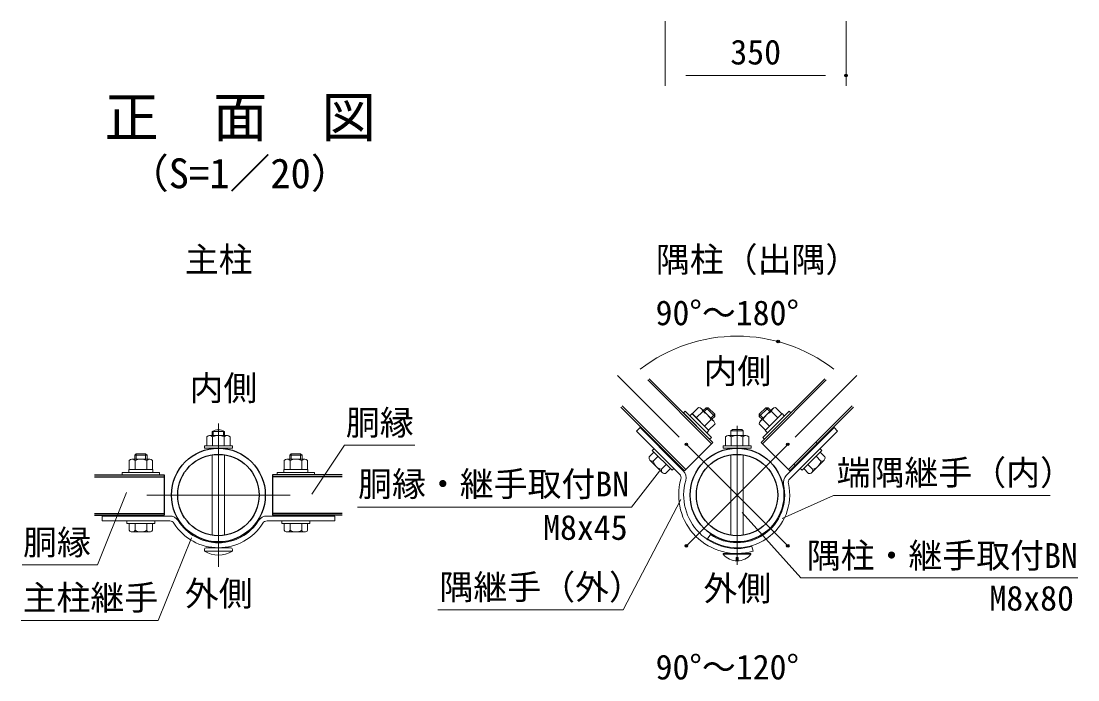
# Model space of a CAD drawing. Units: millimetres, scale not verified. Extents: x -4200 to 4200, y -2970 to 2970.
# Drawn here: x -2868 to -823, y -1634 to -360 of the extents above; entities that cross this region are included whole.
import ezdxf
from ezdxf.enums import TextEntityAlignment as Align

# ---------------------------------------------------------------- set-up
doc = ezdxf.new("R2010")
doc.units = ezdxf.units.MM
doc.header["$LTSCALE"] = 10
doc.header["$PDMODE"] = 32
doc.header["$PDSIZE"] = 5
doc.linetypes.add('USER1', pattern=[50.8, 31.75, -6.35, 6.35, -6.35])
for name, color, linetype, lineweight in [('0-0_D-BMK', 2, 'USER1', 13), ('0-1_D-TTL-TXT', 7, 'Continuous', 25), ('0-2_D-STR-TXT', 7, 'Continuous', 13), ('0-3_D-STR1', 1, 'Continuous', 25), ('0-4_D-STR3', 3, 'Continuous', 13), ('0-6_D-STR-DIM', 7, 'Continuous', 13), ('0-8_Defpoints', 8, 'Continuous', 25)]:
    doc.layers.add(name, color=color, linetype=linetype, lineweight=lineweight)
doc.styles.add('ＭＳ ゴシック', font='')
doc.styles.get('ＭＳ ゴシック').set_extended_font_data('MS Gothic')

msp = doc.modelspace()

# ---------------------------------------------------------------- linework, layer by layer
at = {"layer": '0-0_D-BMK'}
for p, q in [((-2486.61, -1137.78), (-2486.61, -1415.29)), ((-1482.87, -1142.88), (-1482.87, -1411.38)), ((-1580.99, -1178.42), (-1384.76, -1374.64)), ((-1384.76, -1178.42), (-1580.99, -1374.64)), ((-2625.36, -1276.54), (-2347.86, -1276.54))]:
    msp.add_line(p, q, dxfattribs=at)
at = {"layer": '0-2_D-STR-TXT'}
for p, q in [((-2242.57, -1180.31), (-2305.94, -1274.77)), ((-2242.57, -1180.31), (-2106.64, -1180.31)), ((-1687.1, -1299.92), (-1632.69, -1230.5)), ((-2720.69, -1411.29), (-2664.69, -1271.74)), ((-1703.28, -1498.69), (-1591.67, -1285.22)), ((-1296.3, -1277.31), (-1395.43, -1321.72)), ((-1296.3, -1277.31), (-876.85, -1277.31)), ((-2217.63, -1299.92), (-1687.1, -1299.92)), ((-1359.44, -1436.78), (-1472.91, -1310.27)), ((-2603.15, -1519.22), (-2538.64, -1359.51)), ((-2866.11, -1411.29), (-2720.69, -1411.29)), ((-1359.44, -1436.78), (-823.3, -1436.78)), ((-2062.27, -1498.69), (-1703.28, -1498.69)), ((-2603.15, -1519.22), (-2868.39, -1519.22))]:
    msp.add_line(p, q, dxfattribs=at)
at = {"layer": '0-3_D-STR1'}
for p, q in [((-1655.43, -1053.91), (-1532.09, -1177.25)), ((-1652.89, -1051.36), (-1529.54, -1174.71)), ((-1312.86, -1051.36), (-1436.21, -1174.71)), ((-1310.31, -1053.91), (-1433.66, -1177.25)), ((-1705.5, -1103.97), (-1582.15, -1227.32)), ((-1260.25, -1103.97), (-1383.6, -1227.32)), ((-1708.04, -1106.51), (-1584.7, -1229.86)), ((-1257.7, -1106.51), (-1381.05, -1229.86)), ((-1529.54, -1174.71), (-1584.7, -1229.86)), ((-1436.21, -1174.71), (-1381.05, -1229.86)), ((-1330.56, -1174.28), (-1328.02, -1176.83)), ((-1372.99, -1216.71), (-1370.44, -1219.25)), ((-2726.3, -1237.54), (-2591.61, -1237.54)), ((-2726.3, -1241.14), (-2591.61, -1241.14)), ((-2591.61, -1237.54), (-2591.61, -1315.54)), ((-2246.92, -1237.54), (-2381.61, -1237.54)), ((-2381.61, -1237.54), (-2381.61, -1315.54)), ((-2246.92, -1241.14), (-2381.61, -1241.14)), ((-2726.3, -1311.94), (-2591.61, -1311.94)), ((-2726.3, -1315.54), (-2591.61, -1315.54)), ((-2246.92, -1311.94), (-2381.61, -1311.94)), ((-2246.92, -1315.54), (-2381.61, -1315.54))]:
    msp.add_line(p, q, dxfattribs=at)
for centre, radius in [((-2486.61, -1276.54), 90.75), ((-1482.87, -1276.53), 90.75), ((-2486.61, -1276.54), 78.75), ((-1482.87, -1276.53), 78.75)]:
    msp.add_circle(centre, radius, dxfattribs=at)
at = {"layer": '0-4_D-STR3'}
for p, q in [((-1586.82, -1117.43), (-1583.42, -1114.04)), ((-1586.82, -1117.43), (-1583.42, -1114.04)), ((-1586.82, -1117.43), (-1535.91, -1168.34)), ((-1583.42, -1114.04), (-1532.51, -1164.95)), ((-1574.3, -1123.16), (-1570.06, -1118.92)), ((-1570.06, -1118.92), (-1537.39, -1151.58)), ((-1569.64, -1119.34), (-1557.33, -1107.04)), ((-1537.82, -1151.16), (-1569.64, -1119.34)), ((-1561.68, -1127.3), (-1549.38, -1114.99)), ((-1527.68, -1133.72), (-1552.17, -1109.23)), ((-1548.42, -1112.98), (-1542.91, -1107.46)), ((-1546.3, -1115.1), (-1538.66, -1107.46)), ((-1525.94, -1120.19), (-1538.66, -1107.46)), ((-1533.57, -1127.83), (-1525.94, -1120.19)), ((-1531.45, -1129.95), (-1525.94, -1124.43)), ((-1525.94, -1124.43), (-1525.94, -1120.19)), ((-1427.08, -1107.46), (-1439.81, -1120.19)), ((-1432.17, -1127.83), (-1439.81, -1120.19)), ((-1434.3, -1129.95), (-1439.81, -1124.43)), ((-1413.55, -1109.2), (-1438.04, -1133.7)), ((-1433.24, -1164.95), (-1382.32, -1114.04)), ((-1429.84, -1168.34), (-1378.93, -1117.43)), ((-1428.36, -1151.58), (-1395.69, -1118.92)), ((-1396.11, -1119.34), (-1427.93, -1151.16)), ((-1419.45, -1115.1), (-1427.08, -1107.46)), ((-1422.84, -1107.46), (-1427.08, -1107.46)), ((-1417.33, -1112.98), (-1422.84, -1107.46)), ((-1404.07, -1127.3), (-1416.37, -1114.99)), ((-1396.11, -1119.34), (-1408.42, -1107.04)), ((-1391.45, -1123.16), (-1395.69, -1118.92)), ((-1378.93, -1117.43), (-1382.32, -1114.04)), ((-1378.93, -1117.43), (-1382.32, -1114.04)), ((-1545.77, -1143.2), (-1533.47, -1130.9)), ((-1537.82, -1151.16), (-1525.51, -1138.86)), ((-1427.93, -1151.16), (-1440.24, -1138.86)), ((-1419.98, -1143.2), (-1432.28, -1130.9)), ((-2509.11, -1180.99), (-2509.11, -1163.59)), ((-2503.94, -1161.49), (-2469.31, -1161.49)), ((-2498.61, -1161.49), (-2498.61, -1153.39)), ((-2498.61, -1153.39), (-2474.61, -1153.39)), ((-2497.86, -1180.99), (-2497.86, -1163.59)), ((-2496.58, -1161.49), (-2496.58, -1152.42)), ((-2476.64, -1161.49), (-2476.64, -1152.42)), ((-2475.36, -1180.99), (-2475.36, -1163.59)), ((-2474.61, -1161.49), (-2474.61, -1153.39)), ((-2464.11, -1180.99), (-2464.11, -1163.59)), ((-1670.61, -1146.07), (-1677.4, -1152.86)), ((-1593.98, -1236.28), (-1677.4, -1152.86)), ((-1587.19, -1229.49), (-1670.61, -1146.07)), ((-1541.63, -1155.83), (-1537.39, -1151.58)), ((-1535.91, -1168.34), (-1532.51, -1164.95)), ((-1535.91, -1168.34), (-1532.51, -1164.95)), ((-1505.36, -1180.98), (-1505.36, -1163.58)), ((-1500.19, -1161.48), (-1465.56, -1161.48)), ((-1494.87, -1152.48), (-1491.87, -1149.48)), ((-1494.87, -1161.48), (-1494.87, -1152.48)), ((-1494.11, -1180.98), (-1494.11, -1163.58)), ((-1491.87, -1149.48), (-1473.87, -1149.48)), ((-1471.61, -1180.98), (-1471.61, -1163.58)), ((-1470.87, -1161.48), (-1470.87, -1152.48)), ((-1460.36, -1180.98), (-1460.36, -1163.58)), ((-1429.84, -1168.34), (-1433.24, -1164.95)), ((-1429.84, -1168.34), (-1433.24, -1164.95)), ((-1424.11, -1155.83), (-1428.36, -1151.58)), ((-1387.69, -1238.62), (-1295.14, -1146.07)), ((-1380.9, -1245.41), (-1288.35, -1152.86)), ((-1288.35, -1152.86), (-1295.14, -1146.07)), ((-2513.61, -1185.79), (-2459.61, -1185.79)), ((-2463.51, -1180.99), (-2509.71, -1180.99)), ((-2509.11, -1180.99), (-2464.11, -1180.99)), ((-2459.61, -1180.99), (-2459.61, -1185.79)), ((-1633.49, -1183.19), (-1632.43, -1182.13)), ((-1601.67, -1215.01), (-1633.49, -1183.19)), ((-1509.87, -1180.98), (-1509.87, -1185.78)), ((-1509.87, -1185.78), (-1455.87, -1185.78)), ((-1505.36, -1180.98), (-1460.36, -1180.98)), ((-1332.26, -1183.19), (-1333.32, -1182.13)), ((-2648.61, -1207.24), (-2648.61, -1199.44)), ((-2627.61, -1196.44), (-2645.61, -1196.44)), ((-2645.61, -1207.24), (-2645.61, -1196.44)), ((-2624.61, -1199.44), (-2627.61, -1196.44)), ((-2627.61, -1207.24), (-2627.61, -1196.44)), ((-2624.61, -1207.24), (-2624.61, -1199.44)), ((-2498.61, -1198.71), (-2498.61, -1354.37)), ((-2474.61, -1198.71), (-2474.61, -1354.37)), ((-2348.61, -1199.44), (-2345.61, -1196.44)), ((-2348.61, -1207.24), (-2348.61, -1199.44)), ((-2345.61, -1196.44), (-2327.61, -1196.44)), ((-2345.61, -1207.24), (-2345.61, -1196.44)), ((-2327.61, -1207.24), (-2327.61, -1196.44)), ((-2324.61, -1207.24), (-2324.61, -1199.44)), ((-1653.05, -1202.75), (-1643.67, -1193.37)), ((-1608.67, -1228.38), (-1646.85, -1190.19)), ((-1645.11, -1210.69), (-1635.73, -1201.31)), ((-1611.85, -1225.19), (-1643.67, -1193.37)), ((-1625.53, -1191.15), (-1624.47, -1190.09)), ((-1609.62, -1207.06), (-1608.56, -1206)), ((-1494.87, -1354.36), (-1494.87, -1198.7)), ((-1470.87, -1354.36), (-1470.87, -1198.7)), ((-1356.13, -1207.06), (-1357.19, -1206)), ((-1318.9, -1190.19), (-1357.08, -1228.38)), ((-1340.22, -1191.15), (-1341.28, -1190.09)), ((-1320.64, -1210.69), (-1330.02, -1201.31)), ((-1322.29, -1186.8), (-1318.9, -1190.19)), ((-1312.7, -1202.75), (-1322.08, -1193.37)), ((-2659.71, -1226.74), (-2613.51, -1226.74)), ((-2659.71, -1232.74), (-2659.71, -1226.74)), ((-2659.11, -1226.74), (-2659.11, -1209.34)), ((-2614.11, -1226.74), (-2659.11, -1226.74)), ((-2619.28, -1207.24), (-2653.91, -1207.24)), ((-2647.86, -1226.74), (-2647.86, -1209.34)), ((-2625.36, -1226.74), (-2625.36, -1209.34)), ((-2614.11, -1226.74), (-2614.11, -1209.34)), ((-2613.51, -1232.74), (-2613.51, -1226.74)), ((-2313.51, -1226.74), (-2359.71, -1226.74)), ((-2359.71, -1232.74), (-2359.71, -1226.74)), ((-2359.11, -1226.74), (-2359.11, -1209.34)), ((-2359.11, -1226.74), (-2314.11, -1226.74)), ((-2353.94, -1207.24), (-2319.31, -1207.24)), ((-2347.86, -1226.74), (-2347.86, -1209.34)), ((-2325.36, -1226.74), (-2325.36, -1209.34)), ((-2314.11, -1226.74), (-2314.11, -1209.34)), ((-2313.51, -1232.74), (-2313.51, -1226.74)), ((-1627.49, -1232.89), (-1651.37, -1209.01)), ((-1629.16, -1226.63), (-1619.79, -1217.26)), ((-1621.23, -1234.57), (-1611.85, -1225.19)), ((-1605.27, -1224.98), (-1608.67, -1228.38)), ((-1601.67, -1215.01), (-1600.61, -1213.95)), ((-1364.08, -1215.01), (-1365.14, -1213.95)), ((-1360.47, -1224.98), (-1357.08, -1228.38)), ((-1344.52, -1234.57), (-1353.9, -1225.19)), ((-1336.58, -1226.63), (-1345.96, -1217.26)), ((-1314.38, -1209.01), (-1338.26, -1232.89)), ((-2672.61, -1232.74), (-2600.61, -1232.74)), ((-2672.61, -1237.54), (-2672.61, -1232.74)), ((-2672.61, -1237.54), (-2672.61, -1232.74)), ((-2672.61, -1237.54), (-2600.61, -1237.54)), ((-2600.61, -1237.54), (-2600.61, -1232.74)), ((-2600.61, -1237.54), (-2600.61, -1232.74)), ((-2372.61, -1232.74), (-2300.61, -1232.74)), ((-2372.61, -1237.54), (-2372.61, -1232.74)), ((-2372.61, -1237.54), (-2372.61, -1232.74)), ((-2372.61, -1237.54), (-2300.61, -1237.54)), ((-2300.61, -1237.54), (-2300.61, -1232.74)), ((-2300.61, -1237.54), (-2300.61, -1232.74)), ((-2580.72, -1317.04), (-2711.61, -1317.04)), ((-2711.61, -1317.04), (-2711.61, -1326.64)), ((-2580.72, -1326.64), (-2711.61, -1326.64)), ((-2663.61, -1326.64), (-2663.61, -1331.44)), ((-2659.11, -1317.04), (-2659.11, -1315.54)), ((-2659.11, -1317.04), (-2659.11, -1315.54)), ((-2659.11, -1317.04), (-2614.11, -1317.04)), ((-2614.11, -1317.04), (-2659.11, -1317.04)), ((-2647.86, -1317.04), (-2647.86, -1315.54)), ((-2647.86, -1317.04), (-2647.86, -1315.54)), ((-2625.36, -1317.04), (-2625.36, -1315.54)), ((-2625.36, -1317.04), (-2625.36, -1315.54)), ((-2614.11, -1317.04), (-2614.11, -1315.54)), ((-2614.11, -1317.04), (-2614.11, -1315.54)), ((-2392.5, -1317.04), (-2261.61, -1317.04)), ((-2392.5, -1326.64), (-2261.61, -1326.64)), ((-2363.61, -1326.64), (-2363.61, -1331.44)), ((-2359.11, -1317.04), (-2359.11, -1315.54)), ((-2359.11, -1317.04), (-2314.11, -1317.04)), ((-2347.86, -1317.04), (-2347.86, -1315.54)), ((-2325.36, -1317.04), (-2325.36, -1315.54)), ((-2314.11, -1317.04), (-2314.11, -1315.54)), ((-2261.61, -1317.04), (-2261.61, -1326.64)), ((-2663.61, -1331.44), (-2609.61, -1331.44)), ((-2659.11, -1344.7), (-2659.11, -1331.44)), ((-2659.11, -1331.44), (-2614.11, -1331.44)), ((-2653.5, -1347.94), (-2619.72, -1347.94)), ((-2647.89, -1344.7), (-2647.89, -1331.44)), ((-2625.34, -1344.7), (-2625.34, -1331.44)), ((-2614.11, -1344.7), (-2614.11, -1331.44)), ((-2363.61, -1331.44), (-2309.61, -1331.44)), ((-2359.11, -1344.7), (-2359.11, -1331.44)), ((-2359.11, -1331.44), (-2314.11, -1331.44)), ((-2353.5, -1347.94), (-2319.72, -1347.94)), ((-2347.89, -1344.7), (-2347.89, -1331.44)), ((-2325.34, -1344.7), (-2325.34, -1331.44)), ((-2314.11, -1344.7), (-2314.11, -1331.44)), ((-1534.52, -1352.97), (-1539.89, -1360.92)), ((-2513.61, -1384.99), (-2513.61, -1381.69)), ((-2513.61, -1384.99), (-2459.61, -1384.99)), ((-2510.31, -1378.39), (-2462.91, -1378.39)), ((-2459.61, -1384.99), (-2459.61, -1381.69)), ((-1509.57, -1389.48), (-1456.17, -1389.48)), ((-1509.57, -1390.98), (-1509.57, -1389.48)), ((-1494.87, -1389.48), (-1470.87, -1389.48)), ((-1456.17, -1390.98), (-1456.17, -1389.48)), ((-1451.73, -1385.1), (-1454.38, -1375.87)), ((-1509.57, -1390.98), (-1456.17, -1390.98)), ((-1484.56, -1403.84), (-1484.56, -1397.39)), ((-1484.56, -1397.39), (-1481.01, -1397.39)), ((-1481.01, -1403.83), (-1481.01, -1397.39))]:
    msp.add_line(p, q, dxfattribs=at)
for points in [[(-1525.94, -1124.43), (-1542.91, -1107.46), (-1538.66, -1107.46)], [(-1422.84, -1107.46), (-1439.81, -1124.43), (-1439.81, -1120.19)], [(-1494.87, -1152.48), (-1470.87, -1152.48), (-1473.87, -1149.48)], [(-2459.61, -1180.99), (-2513.61, -1180.99), (-2513.61, -1185.79)], [(-1509.87, -1180.98), (-1455.87, -1180.98), (-1455.87, -1185.78)], [(-2624.61, -1199.44), (-2648.61, -1199.44), (-2645.61, -1196.44)], [(-2348.61, -1199.44), (-2324.61, -1199.44), (-2327.61, -1196.44)], [(-1605.27, -1224.98), (-1643.46, -1186.8), (-1646.85, -1190.19)], [(-2663.61, -1326.64), (-2609.61, -1326.64), (-2609.61, -1331.44)], [(-2363.61, -1326.64), (-2309.61, -1326.64), (-2309.61, -1331.44)]]:
    msp.add_lwpolyline(points, dxfattribs=at)
for centre, radius, start, end in [((-1557.91, -1115.57), 8.55, 3.86505, 86.13495), ((-1561.99, -1143.51), 31.18, 23.85295, 66.14705), ((-1403.76, -1143.51), 31.18, 113.85295, 156.14705), ((-1407.84, -1115.56), 8.55, 93.83491, 176.16509), ((-1534.04, -1139.43), 8.55, 3.83491, 86.16509), ((-1431.7, -1139.43), 8.55, 93.86505, 176.13495), ((-2503.49, -1170.02), 8.55, 48.83491, 131.16509), ((-2486.61, -1175.89), 25.5, 61.92751, 118.07249), ((-2486.61, -1192.67), 31.18, 68.85295, 111.14705), ((-2469.74, -1170.03), 8.55, 48.86505, 131.13495), ((-1499.73, -1170.01), 8.55, 48.83491, 131.16509), ((-1482.86, -1192.66), 31.18, 68.85295, 111.14705), ((-1465.98, -1170.02), 8.55, 48.86505, 131.13495), ((-1646.79, -1204.43), 6.48, 165, 285), ((-1318.96, -1204.43), 6.48, 255, 15), ((-2653.49, -1215.78), 8.55, 48.86505, 131.13495), ((-2636.61, -1238.42), 31.18, 68.85295, 111.14705), ((-2619.74, -1215.77), 8.55, 48.83491, 131.16509), ((-2353.49, -1215.77), 8.55, 48.83491, 131.16509), ((-2336.61, -1238.42), 31.18, 68.85295, 111.14705), ((-2319.74, -1215.78), 8.55, 48.86505, 131.13495), ((-1624.41, -1205.94), 21.24, 192.93138, 257.06862), ((-1622.9, -1228.31), 6.48, 165, 285), ((-1342.84, -1228.31), 6.48, 255, 15), ((-1341.34, -1205.94), 21.24, 282.93138, 347.06862), ((-1482.87, -1276.53), 112.95, 164.15331, 286.00321), ((-1600.77, -1243.07), 9.6, 344.15331, 45), ((-1600.77, -1243.07), 19.2, 344.15331, 45), ((-1374.11, -1252.2), 19.2, 135, 192.61089), ((-1374.11, -1252.2), 9.6, 135, 192.61089), ((-1482.87, -1276.53), 103.35, 164.15331, 286.00321), ((-1482.87, -1276.53), 101.85, 235.95712, 12.61089), ((-1482.87, -1276.53), 92.25, 235.95712, 12.61089), ((-2580.72, -1336.24), 19.2, 32.38911, 90), ((-2580.72, -1336.24), 9.6, 32.38911, 90), ((-2486.61, -1276.54), 92.25, 212.38911, 270), ((-2486.61, -1276.54), 92.25, 270, 327.61089), ((-2392.5, -1336.24), 19.2, 90, 147.61089), ((-2392.5, -1336.24), 9.6, 90, 147.61089), ((-2653.5, -1341.46), 6.48, 210, 330), ((-2636.61, -1326.7), 21.24, 237.93138, 302.06862), ((-2619.72, -1341.46), 6.48, 210, 330), ((-2486.61, -1276.54), 101.85, 212.38911, 270), ((-2486.61, -1276.54), 101.85, 270, 327.61089), ((-2353.5, -1341.46), 6.48, 210, 330), ((-2336.61, -1326.7), 21.24, 237.93138, 302.06862), ((-2319.72, -1341.46), 6.48, 210, 330), ((-2510.31, -1381.69), 3.3, 90, 180), ((-2486.61, -1342.16), 50.63, 237.77316, 302.22684), ((-2462.91, -1381.69), 3.3, 0, 90), ((-1482.87, -1369.8), 34.08, 218.42534, 321.57466)]:
    msp.add_arc(centre, radius, start, end, dxfattribs=at)
at = {"layer": '0-6_D-STR-DIM'}
for p, q in [((-1621.99, -359.73), (-1621.99, -484.73)), ((-1271.99, -359.73), (-1271.99, -484.73)), ((-1581.99, -464.73), (-1311.99, -464.73)), ((-1595.13, -1164.27), (-1714.39, -1045.02)), ((-1370.62, -1164.27), (-1251.36, -1045.02))]:
    msp.add_line(p, q, dxfattribs=at)
msp.add_arc((-1482.87, -1276.53), 307.41, 52.46058, 127.53942, dxfattribs=at)
at = {"layer": '0-8_Defpoints'}
for p in [(-1271.99, -464.73), (-1403.31, -979.6), (-1580.99, -1178.42), (-1384.76, -1178.42), (-1580.99, -1374.64), (-1384.76, -1374.64)]:
    msp.add_point(p, dxfattribs=at)

# ---------------------------------------------------------------- texts
at = {"layer": '0-1_D-TTL-TXT', "style": 'ＭＳ ゴシック'}
for s, height, p in [('正\u3000面\u3000図', 76.98, (-2706.89, -607.05)), ('（S=1／20）', 57.7, (-2661.41, -700.25))]:
    msp.add_text(s, height=height, dxfattribs=at).set_placement(p, align=Align.BOTTOM_LEFT)
at = {"layer": '0-2_D-STR-TXT', "style": 'ＭＳ ゴシック'}
for s, p in [('主柱', (-2551.59, -859.39)), ('隅柱（出隅）', (-1639.94, -859.39)), ('内側', (-1547.85, -1075.04)), ('内側', (-2542.51, -1107.94)), ('胴縁', (-2240.01, -1174.79)), ('端隅継手（内）', (-1290.1, -1271.53)), ('胴縁・継手取付BN', (-2216.31, -1293.57)), ('M8x45', (-1858.23, -1377.57)), ('胴縁', (-2864.67, -1406.43)), ('隅柱・継手取付BN', (-1347.89, -1431.91)), ('隅継手（外）', (-2058.69, -1492.92)), ('外側', (-1547.85, -1495.46)), ('主柱継手', (-2865.52, -1513.45)), ('外側', (-2551.59, -1505.46)), ('M8x80', (-994.42, -1514.43))]:
    msp.add_text(s, height=48.09, dxfattribs=at).set_placement(p, align=Align.BOTTOM_LEFT)
at = {"layer": '0-6_D-STR-DIM', "style": 'ＭＳ ゴシック'}
for s, p in [('350', (-1495.87, -457.99)), ('90°～180°', (-1640.55, -962.37)), ('90°～120°', (-1640.55, -1647.63))]:
    msp.add_text(s, height=48.09, dxfattribs=at).set_placement(p, align=Align.BOTTOM_LEFT)

doc.saveas('drawing.dxf')
